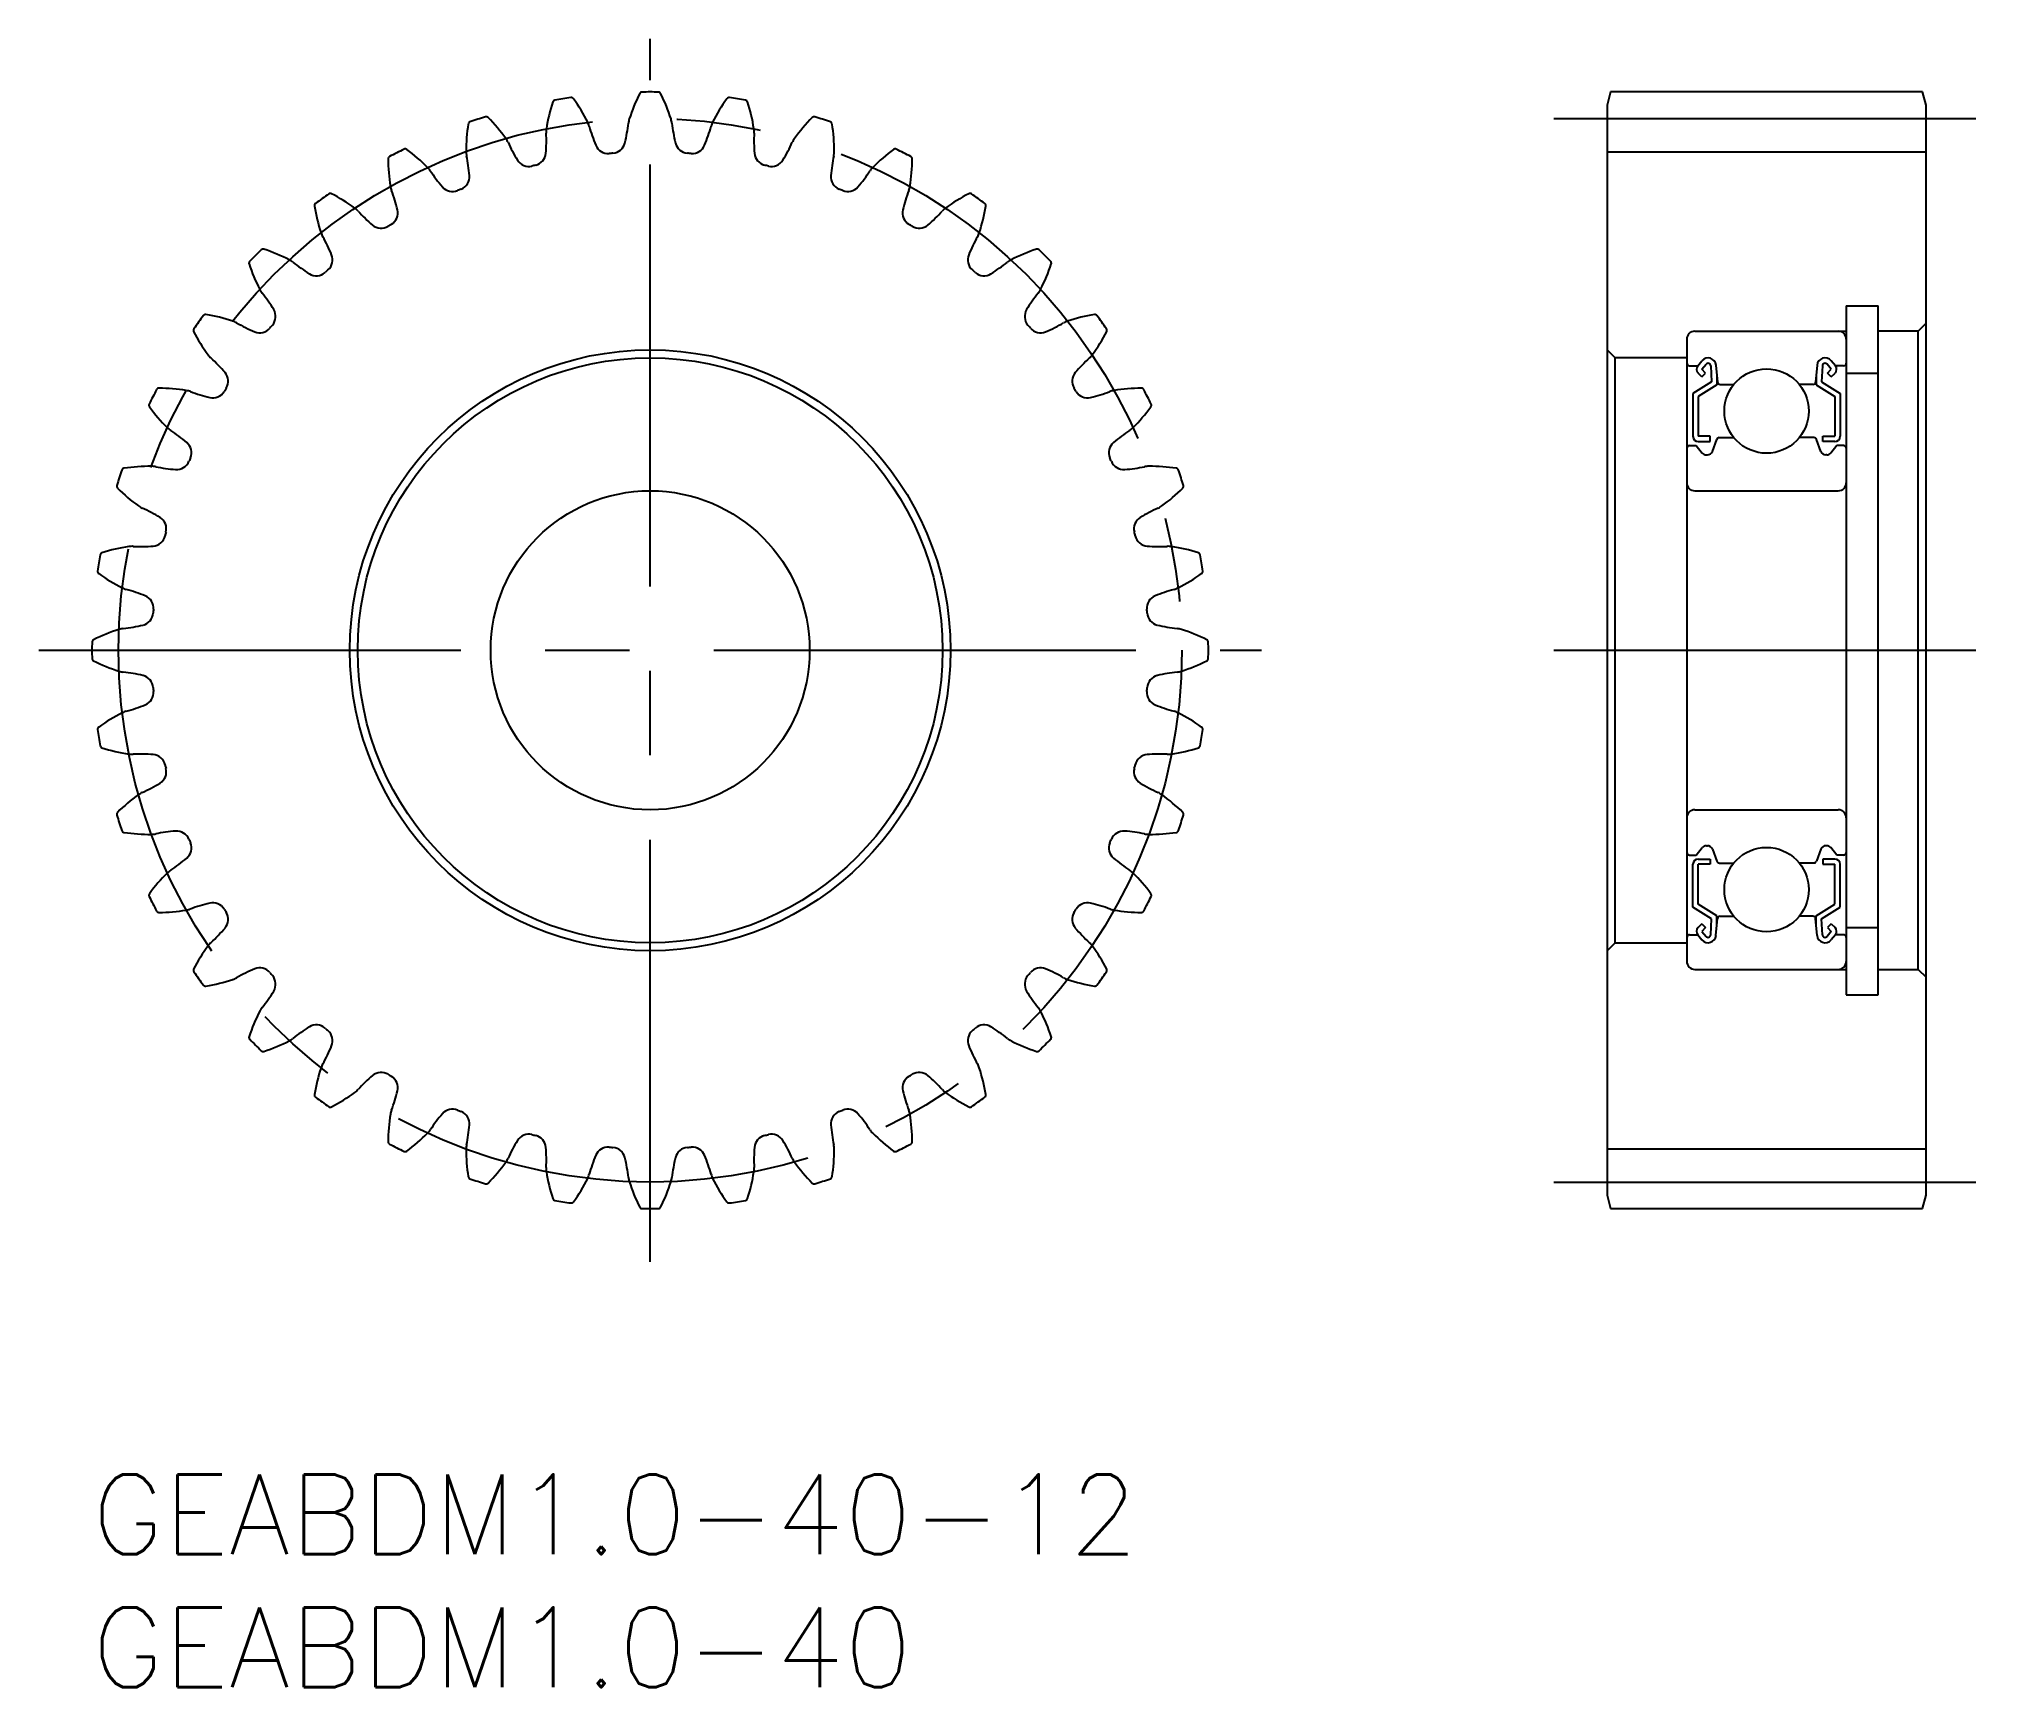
# Model space of a CAD drawing. Extents: x -2 to 71, y -8 to 54.
import ezdxf

# ---------------------------------------------------------------- set-up
doc = ezdxf.new("R2010")
doc.units = 0
doc.header["$LTSCALE"] = 0.5
doc.linetypes.add('CENTER', pattern=[50.8, 31.75, -6.35, 6.35, -6.35])
for name, color, linetype in [('MSM_CENTER', 1, 'CENTER'), ('MSM_CONTINUOUS', 7, 'CONTINUOUS'), ('MSM_PART_NUMBER', 7, 'CONTINUOUS')]:
    doc.layers.add(name, color=color, linetype=linetype)
doc.styles.get("Standard").update_dxf_attribs({"font": 'txt.shx', "height": 1, "bigfont": 'bigfont.shx'})

# ---------------------------------------------------------------- blocks, each defined once
blk = doc.blocks.new('*U3')
at = {"layer": 'MSM_PART_NUMBER'}
blk.add_text('GEABDM1.0-40', height=3, dxfattribs=at).set_placement((0, -8))
blk = doc.blocks.new('*U4')
at = {"layer": 'MSM_PART_NUMBER'}
blk.add_text('GEABDM1.0-40-12', height=3, dxfattribs=at).set_placement((0, -3))

msp = doc.modelspace()

# ---------------------------------------------------------------- linework, layer by layer
at = {"layer": 'MSM_CENTER'}
for p, q in [((21, 8), (21, 54)), ((55, 51), (71, 51)), ((-2, 31), (44, 31)), ((55, 31), (71, 31)), ((55, 11), (71, 11))]:
    msp.add_line(p, q, dxfattribs=at)
msp.add_circle((21, 31), 20, dxfattribs=at)
at = {"layer": 'MSM_CONTINUOUS'}
for p, q in [((57.134, 52), (57, 51.5)), ((68.866, 52), (57.134, 52)), ((69, 51.5), (68.866, 52)), ((57, 51.5), (57, 10.5)), ((69, 10.5), (69, 51.5)), ((57, 49.75), (69, 49.75)), ((66, 43.953), (66, 18.047)), ((66, 43.953), (67.2, 43.953)), ((67.2, 18.047), (67.2, 43.953)), ((69, 43.3), (68.7, 43)), ((60, 42.7), (60, 19.3)), ((60.3, 43), (66, 43)), ((68.7, 43), (67.2, 43)), ((68.7, 19), (68.7, 43)), ((57.3, 42), (57, 42.3)), ((60, 42), (57.3, 42)), ((57.3, 20), (57.3, 42)), ((60.1, 41.7), (60.41, 41.7)), ((60.41, 41.7), (60.57, 41.89)), ((60.563, 41.571), (60.723, 41.761)), ((60.899, 41.702), (60.932, 41.098)), ((61.098, 41.723), (61.153, 41.091)), ((64.902, 41.723), (64.847, 41.091)), ((65.101, 41.702), (65.068, 41.098)), ((65.437, 41.571), (65.277, 41.761)), ((65.59, 41.7), (65.43, 41.89)), ((65.9, 41.7), (65.59, 41.7)), ((60.932, 41.098), (60.232, 40.661)), ((60.563, 41.289), (60.422, 41.43)), ((61.132, 40.987), (60.432, 40.55)), ((60.705, 41.43), (60.563, 41.571)), ((60.563, 41.289), (60.705, 41.43)), ((61.132, 41.334), (61.132, 40.987)), ((61.253, 41), (61.767, 41)), ((64.747, 41), (64.233, 41)), ((64.868, 41.334), (64.868, 40.987)), ((64.868, 40.987), (65.568, 40.55)), ((65.068, 41.098), (65.768, 40.661)), ((65.295, 41.43), (65.437, 41.571)), ((65.437, 41.289), (65.295, 41.43)), ((65.437, 41.289), (65.578, 41.43)), ((66, 41.421), (67.2, 41.421)), ((60.232, 40.661), (60.232, 39.05)), ((60.432, 40.55), (60.432, 39.05)), ((65.568, 40.55), (65.568, 39.05)), ((65.768, 40.661), (65.768, 39.05)), ((60.1, 38.7), (60.35, 38.7)), ((60.35, 38.7), (60.584, 38.421)), ((60.882, 39.05), (60.432, 39.05)), ((60.432, 38.85), (60.882, 38.85)), ((60.882, 38.85), (60.882, 39.05)), ((60.961, 38.482), (61.125, 38.934)), ((61.219, 39), (61.767, 39)), ((64.781, 39), (64.233, 39)), ((65.039, 38.482), (64.875, 38.934)), ((65.118, 38.85), (65.118, 39.05)), ((65.118, 39.05), (65.568, 39.05)), ((65.568, 38.85), (65.118, 38.85)), ((65.65, 38.7), (65.416, 38.421)), ((65.9, 38.7), (65.65, 38.7)), ((60.737, 38.35), (60.773, 38.35)), ((65.263, 38.35), (65.227, 38.35)), ((60.3, 37), (65.7, 37)), ((60.3, 25), (65.7, 25)), ((60.35, 23.3), (60.584, 23.579)), ((60.737, 23.65), (60.773, 23.65)), ((60.961, 23.518), (61.125, 23.066)), ((65.039, 23.518), (64.875, 23.066)), ((65.263, 23.65), (65.227, 23.65)), ((65.65, 23.3), (65.416, 23.579)), ((60.1, 23.3), (60.35, 23.3)), ((60.232, 21.339), (60.232, 22.95)), ((60.432, 23.15), (60.882, 23.15)), ((60.432, 21.45), (60.432, 22.95)), ((60.882, 22.95), (60.432, 22.95)), ((60.545, 23.15), (60.545, 23.15)), ((60.657, 23.15), (60.657, 23.15)), ((60.882, 23.15), (60.882, 22.95)), ((61.219, 23), (61.767, 23)), ((64.781, 23), (64.233, 23)), ((65.568, 23.15), (65.118, 23.15)), ((65.118, 23.15), (65.118, 22.95)), ((65.118, 22.95), (65.568, 22.95)), ((65.568, 21.45), (65.568, 22.95)), ((65.9, 23.3), (65.65, 23.3)), ((65.768, 21.339), (65.768, 22.95)), ((60.932, 20.902), (60.232, 21.339)), ((61.132, 21.013), (60.432, 21.45)), ((64.868, 21.013), (65.568, 21.45)), ((65.068, 20.902), (65.768, 21.339)), ((60.563, 20.711), (60.422, 20.57)), ((60.563, 20.711), (60.705, 20.57)), ((60.705, 20.57), (60.563, 20.429)), ((60.899, 20.298), (60.932, 20.902)), ((61.098, 20.277), (61.153, 20.909)), ((61.132, 20.666), (61.132, 21.013)), ((61.253, 21), (61.767, 21)), ((64.747, 21), (64.233, 21)), ((64.902, 20.277), (64.847, 20.909)), ((64.868, 20.666), (64.868, 21.013)), ((65.101, 20.298), (65.068, 20.902)), ((65.437, 20.711), (65.295, 20.57)), ((65.295, 20.57), (65.437, 20.429)), ((65.437, 20.711), (65.578, 20.57)), ((66, 20.579), (67.2, 20.579)), ((57, 19.7), (57.3, 20)), ((57.3, 20), (60, 20)), ((60.1, 20.3), (60.41, 20.3)), ((60.41, 20.3), (60.57, 20.11)), ((60.563, 20.429), (60.723, 20.239)), ((65.437, 20.429), (65.277, 20.239)), ((65.59, 20.3), (65.43, 20.11)), ((65.9, 20.3), (65.59, 20.3)), ((60.3, 19), (66, 19)), ((67.2, 19), (68.7, 19)), ((68.7, 19), (69, 18.7)), ((66, 18.047), (67.2, 18.047)), ((57, 12.25), (69, 12.25)), ((57, 10.5), (57.134, 10)), ((68.866, 10), (69, 10.5)), ((57.134, 10), (68.866, 10))]:
    msp.add_line(p, q, dxfattribs=at)
for centre, radius in [((21, 31), 11.3), ((21, 31), 11), ((63, 40), 1.587), ((21, 31), 6), ((63, 22), 1.587)]:
    msp.add_circle(centre, radius, dxfattribs=at)
for centre, radius, start, end in [((26.564, 48.952), 6.667, 153.34788, 162.25), ((20.695, 51.898), 0.1, 90.83569, 153.34788), ((21, 31), 21, 89.16431, 90.83569), ((21.305, 51.898), 0.1, 26.65211, 89.16431), ((15.436, 48.952), 6.667, 17.75, 26.65212), ((23.687, 49.602), 6.667, 162.34788, 171.25), ((17.43, 51.593), 0.1, 99.83564, 162.34788), ((21, 31), 21, 98.16431, 99.83569), ((18.032, 51.688), 0.1, 35.65209, 98.16431), ((12.696, 47.861), 6.667, 26.75, 35.65212), ((29.304, 47.861), 6.667, 144.34788, 153.25), ((23.968, 51.688), 0.1, 81.8357, 144.34788), ((21, 31), 21, 80.16431, 81.83569), ((24.57, 51.593), 0.1, 17.65211, 80.16431), ((18.313, 49.602), 6.667, 8.75, 17.65212), ((20.744, 49.793), 6.667, 171.34788, 180.25), ((14.252, 50.781), 0.1, 108.83564, 171.34788), ((21, 31), 21, 107.16431, 108.83569), ((14.832, 50.969), 0.1, 44.65209, 107.16431), ((10.161, 46.354), 6.667, 35.75, 44.65212), ((10.942, 50.173), 6.154, 355.5594, 2.59872), ((17.913, 50.49), 0.824, 171.24999, 182.64884), ((17.913, 50.49), 0.824, 15.35116, 26.75), ((24.641, 52.343), 6.154, 195.40128, 202.4406), ((14.065, 51.511), 6.154, 346.5594, 353.59872), ((21, 50.733), 0.824, 162.25, 173.64884), ((21, 50.733), 0.824, 6.35116, 17.75), ((27.935, 51.511), 6.154, 186.40128, 193.4406), ((17.359, 52.343), 6.154, 337.5594, 344.59872), ((24.087, 50.49), 0.824, 153.25, 164.64884), ((24.087, 50.49), 0.824, 357.35116, 8.75), ((31.058, 50.173), 6.154, 177.40128, 184.4406), ((31.839, 46.354), 6.667, 135.34788, 144.25), ((27.168, 50.969), 0.1, 72.83568, 135.34788), ((21, 31), 21, 71.16431, 72.83569), ((27.748, 50.781), 0.1, 8.65212, 71.16431), ((21.256, 49.793), 6.667, 359.75, 8.65212), ((21, 31), 21, 116.16431, 117.83569), ((11.784, 49.758), 0.1, 53.65209, 116.16431), ((7.892, 44.469), 6.667, 44.75, 53.65212), ((14.902, 49.767), 0.824, 180.24999, 191.64884), ((14.902, 49.767), 0.824, 24.35116, 35.74999), ((21.257, 52.65), 6.154, 204.40128, 211.4406), ((16.579, 49.735), 0.5, 283.27769, 355.5594), ((19.415, 50.185), 0.5, 202.4406, 274.72231), ((21, 31), 18.75, 94.27769, 94.72231), ((19.564, 50.196), 0.5, 274.27769, 346.5594), ((22.436, 50.196), 0.5, 193.4406, 265.72231), ((21, 31), 18.75, 85.27769, 85.72231), ((22.585, 50.185), 0.5, 265.27769, 337.5594), ((25.421, 49.735), 0.5, 184.4406, 256.72231), ((20.743, 52.65), 6.154, 328.5594, 335.59872), ((27.098, 49.767), 0.824, 144.25, 155.64884), ((27.098, 49.767), 0.824, 348.35116, 359.75), ((34.108, 44.469), 6.667, 126.34788, 135.25), ((30.216, 49.758), 0.1, 63.8357, 126.34788), ((21, 31), 21, 62.16431, 63.83569), ((11.241, 49.482), 0.1, 117.83564, 180.34788), ((17.808, 49.522), 6.667, 180.34788, 189.25), ((12.041, 48.582), 0.824, 33.35116, 44.75), ((17.867, 52.423), 6.154, 213.40128, 220.4406), ((8.066, 48.364), 6.154, 4.5594, 11.59872), ((16.434, 49.701), 0.5, 211.4406, 283.72231), ((21, 31), 18.75, 103.27769, 103.72231), ((21, 31), 18.75, 76.27769, 76.72231), ((25.566, 49.701), 0.5, 256.27769, 328.5594), ((33.934, 48.364), 6.154, 168.40128, 175.4406), ((24.133, 52.423), 6.154, 319.5594, 326.59872), ((29.959, 48.582), 0.824, 135.25, 146.64884), ((24.192, 49.522), 6.667, 350.75, 359.65212), ((30.759, 49.482), 0.1, 359.65211, 62.16431), ((8.963, 48.086), 0.1, 62.65209, 125.16431), ((12.041, 48.582), 0.824, 189.24999, 200.64884), ((5.509, 46.127), 6.154, 13.5594, 20.59872), ((13.564, 48.756), 0.5, 220.4406, 292.72231), ((21, 31), 18.75, 112.27769, 112.72231), ((13.702, 48.813), 0.5, 292.27769, 4.5594), ((28.298, 48.813), 0.5, 175.4406, 247.72231), ((21, 31), 18.75, 67.27769, 67.72231), ((28.436, 48.756), 0.5, 247.27769, 319.5594), ((36.491, 46.127), 6.154, 159.40128, 166.4406), ((29.959, 48.582), 0.824, 339.35116, 350.75), ((33.037, 48.086), 0.1, 54.83568, 117.34788), ((8.47, 47.727), 0.1, 126.83564, 189.34795), ((14.949, 48.794), 6.667, 189.34788, 198.25), ((21, 31), 21, 125.16431, 126.83569), ((5.947, 42.253), 6.667, 53.75, 62.65212), ((9.401, 46.965), 0.824, 42.35116, 53.74999), ((14.555, 51.67), 6.154, 222.40128, 229.4406), ((11.006, 47.452), 0.5, 301.27769, 13.5594), ((30.994, 47.452), 0.5, 166.4406, 238.72231), ((27.445, 51.67), 6.154, 310.5594, 317.59872), ((32.599, 46.965), 0.824, 126.25, 137.64884), ((36.053, 42.253), 6.667, 117.34788, 126.25), ((21, 31), 21, 53.16431, 54.83569), ((27.051, 48.794), 6.667, 341.75, 350.65212), ((33.53, 47.727), 0.1, 350.65211, 53.16431), ((10.878, 47.374), 0.5, 229.4406, 301.72231), ((21, 31), 18.75, 121.27769, 121.72231), ((21, 31), 18.75, 58.27769, 58.72231), ((31.122, 47.374), 0.5, 238.27769, 310.5594), ((21, 31), 21, 134.16431, 135.83569), ((6.439, 45.993), 0.1, 71.65209, 134.16431), ((4.371, 39.76), 6.667, 62.75, 71.65212), ((9.401, 46.965), 0.824, 198.24999, 209.64884), ((3.334, 43.517), 6.154, 22.5594, 29.59872), ((38.666, 43.517), 6.154, 150.40128, 157.4406), ((32.599, 46.965), 0.824, 330.35116, 341.75), ((37.629, 39.76), 6.667, 108.34788, 117.25), ((35.561, 45.993), 0.1, 45.83567, 108.34795), ((21, 31), 21, 44.16431, 45.83569), ((6.007, 45.561), 0.1, 135.83564, 198.34788), ((12.24, 47.629), 6.667, 198.34788, 207.25), ((7.046, 44.954), 0.824, 51.35116, 62.74999), ((11.401, 50.407), 6.154, 231.40128, 238.4406), ((21, 31), 18.75, 130.27769, 130.72231), ((8.555, 45.686), 0.5, 310.27769, 22.5594), ((33.445, 45.686), 0.5, 157.4406, 229.72231), ((21, 31), 18.75, 49.27769, 49.72231), ((30.599, 50.407), 6.154, 301.5594, 308.59872), ((34.954, 44.954), 0.824, 117.25, 128.64884), ((29.76, 47.629), 6.667, 332.75, 341.65212), ((35.993, 45.561), 0.1, 341.65211, 44.16431), ((7.046, 44.954), 0.824, 207.24999, 218.64884), ((8.441, 45.589), 0.5, 238.4406, 310.72231), ((33.559, 45.589), 0.5, 229.27769, 301.5594), ((34.954, 44.954), 0.824, 321.35116, 332.75), ((1.593, 40.599), 6.154, 31.5594, 38.59872), ((6.411, 43.559), 0.5, 319.27769, 31.5594), ((35.589, 43.559), 0.5, 148.4406, 220.72231), ((40.407, 40.599), 6.154, 141.40128, 148.4406), ((3.914, 43.037), 0.1, 144.83564, 207.34795), ((21, 31), 21, 143.16431, 144.83569), ((4.273, 43.53), 0.1, 80.65209, 143.16431), ((3.206, 37.051), 6.667, 71.75, 80.65212), ((5.035, 42.599), 0.824, 60.35116, 71.75), ((8.483, 48.666), 6.154, 240.40128, 247.4406), ((6.314, 43.445), 0.5, 247.4406, 319.72231), ((21, 31), 18.75, 139.27769, 139.72231), ((21, 31), 18.75, 40.27769, 40.72231), ((35.686, 43.445), 0.5, 220.27769, 292.5594), ((33.517, 48.666), 6.154, 292.5594, 299.59872), ((36.965, 42.599), 0.824, 108.25, 119.64884), ((38.794, 37.051), 6.667, 99.34788, 108.25), ((37.727, 43.53), 0.1, 36.83567, 99.34788), ((21, 31), 21, 35.16431, 36.83569), ((38.086, 43.037), 0.1, 332.65212, 35.16431), ((9.747, 46.053), 6.667, 207.34788, 216.25), ((32.253, 46.053), 6.667, 323.75, 332.65212), ((60.3, 42.7), 0.3, 90, 180), ((65.7, 42.7), 0.3, 0, 90), ((5.035, 42.599), 0.824, 216.24999, 227.64884), ((0.33, 37.445), 6.154, 40.5594, 47.59872), ((41.67, 37.445), 6.154, 132.40128, 139.4406), ((36.965, 42.599), 0.824, 312.35116, 323.75), ((60.1, 41.8), 0.1, 180, 270), ((60.563, 41.572), 0.2, 139.9921, 224.99797), ((60.8, 41.697), 0.3, 4.93496, 139.9921), ((60.8, 41.697), 0.1, 3.08644, 139.96282), ((65.2, 41.697), 0.3, 40.0079, 175.06504), ((65.2, 41.697), 0.1, 40.03718, 176.91356), ((65.437, 41.572), 0.2, 315.00203, 40.0079), ((65.9, 41.8), 0.1, 270, 0), ((4.626, 41.122), 0.5, 328.27769, 40.5594), ((37.374, 41.122), 0.5, 139.4406, 211.72231), ((61.253, 41.1), 0.1, 184.93496, 269.99889), ((64.747, 41.1), 0.1, 270.00111, 355.06504), ((2.242, 40.216), 0.1, 153.83564, 216.34788), ((21, 31), 21, 152.16431, 153.83569), ((7.531, 44.108), 6.667, 216.34788, 225.25), ((2.518, 40.759), 0.1, 89.65209, 152.16431), ((2.478, 34.192), 6.667, 80.75, 89.65212), ((3.418, 39.959), 0.824, 69.35116, 80.74999), ((5.873, 46.491), 6.154, 249.40128, 256.4406), ((4.548, 40.994), 0.5, 256.4406, 328.72231), ((21, 31), 18.75, 148.27769, 148.72231), ((21, 31), 18.75, 31.27769, 31.72231), ((37.452, 40.994), 0.5, 211.27769, 283.5594), ((36.127, 46.491), 6.154, 283.5594, 290.59872), ((38.582, 39.959), 0.824, 99.25, 110.64884), ((39.522, 34.192), 6.667, 90.34788, 99.25), ((34.469, 44.108), 6.667, 314.75, 323.65212), ((39.482, 40.759), 0.1, 27.83567, 90.34788), ((21, 31), 21, 26.16431, 27.83569), ((39.758, 40.216), 0.1, 323.65211, 26.16431), ((3.418, 39.959), 0.824, 225.24999, 236.64884), ((-0.423, 34.133), 6.154, 49.5594, 56.59872), ((3.244, 38.436), 0.5, 337.27769, 49.5594), ((38.756, 38.436), 0.5, 130.4406, 202.72231), ((42.423, 34.133), 6.154, 123.40128, 130.4406), ((38.582, 39.959), 0.824, 303.35116, 314.75), ((60.1, 38.6), 0.1, 90, 180), ((60.432, 39.05), 0.2, 180, 270), ((61.219, 38.9), 0.1, 89.99895, 160.05843), ((64.781, 38.9), 0.1, 19.94157, 90.00105), ((65.568, 39.05), 0.2, 270, 0), ((65.9, 38.6), 0.1, 0, 90), ((3.187, 38.298), 0.5, 265.4406, 337.72231), ((21, 31), 18.75, 157.27769, 157.72231), ((21, 31), 18.75, 22.27769, 22.72231), ((38.813, 38.298), 0.5, 202.27769, 274.5594), ((60.737, 38.55), 0.2, 219.98626, 270), ((60.773, 38.55), 0.2, 270, 340.05843), ((65.227, 38.55), 0.2, 199.94157, 270), ((65.263, 38.55), 0.2, 270, 320.01374), ((21, 31), 21, 161.16431, 162.83569), ((1.219, 37.748), 0.1, 98.65209, 161.16431), ((2.207, 31.256), 6.667, 89.75, 98.65212), ((2.233, 37.098), 0.824, 78.35116, 89.74999), ((3.636, 43.934), 6.154, 258.40128, 265.4406), ((38.364, 43.934), 6.154, 274.5594, 281.59872), ((39.767, 37.098), 0.824, 90.25, 101.64884), ((39.793, 31.256), 6.667, 81.34788, 90.25), ((40.781, 37.748), 0.1, 18.83567, 81.34788), ((21, 31), 21, 17.16431, 18.83569), ((60.3, 37.3), 0.3, 180, 270), ((65.7, 37.3), 0.3, 270, 0), ((1.031, 37.168), 0.1, 162.83564, 225.34795), ((5.646, 41.839), 6.667, 225.34788, 234.25), ((36.354, 41.839), 6.667, 305.75, 314.65212), ((40.969, 37.168), 0.1, 314.6521, 17.16431), ((2.233, 37.098), 0.824, 234.24999, 245.64884), ((-0.65, 30.743), 6.154, 58.5594, 65.59872), ((2.299, 35.566), 0.5, 346.27769, 58.5594), ((39.701, 35.566), 0.5, 121.4406, 193.72231), ((42.65, 30.743), 6.154, 114.40128, 121.4406), ((39.767, 37.098), 0.824, 294.35116, 305.75), ((2.265, 35.421), 0.5, 274.4406, 346.72231), ((21, 31), 18.75, 166.27769, 166.72231), ((21, 31), 18.75, 13.27769, 13.72231), ((39.735, 35.421), 0.5, 193.27769, 265.5594), ((21, 31), 21, 170.16431, 171.83569), ((0.407, 34.57), 0.1, 107.65209, 170.16431), ((2.398, 28.313), 6.667, 98.75, 107.65212), ((1.51, 34.087), 0.824, 87.35116, 98.75), ((1.827, 41.058), 6.154, 267.40128, 274.4406), ((40.173, 41.058), 6.154, 265.5594, 272.59872), ((40.49, 34.087), 0.824, 81.25, 92.64884), ((39.602, 28.313), 6.667, 72.34788, 81.25), ((41.593, 34.57), 0.1, 9.83566, 72.34788), ((21, 31), 21, 8.16431, 9.83569), ((0.312, 33.968), 0.1, 171.83564, 234.34795), ((4.139, 39.304), 6.667, 234.34788, 243.25), ((37.861, 39.304), 6.667, 296.75, 305.65212), ((41.688, 33.968), 0.1, 305.65211, 8.16431), ((1.51, 34.087), 0.824, 243.24999, 254.64884), ((-0.343, 27.359), 6.154, 67.5594, 74.59872), ((1.815, 32.585), 0.5, 355.27769, 67.5594), ((40.185, 32.585), 0.5, 112.4406, 184.72231), ((42.343, 27.359), 6.154, 105.40128, 112.4406), ((40.49, 34.087), 0.824, 285.35116, 296.75), ((1.804, 32.436), 0.5, 283.4406, 355.72231), ((21, 31), 18.75, 175.27769, 175.72231), ((21, 31), 18.75, 4.27769, 4.72231), ((40.196, 32.436), 0.5, 184.27769, 256.5594), ((0.102, 31.305), 0.1, 116.65209, 179.16431), ((3.048, 25.436), 6.667, 107.75, 116.65212), ((1.267, 31), 0.824, 96.35116, 107.74999), ((0.489, 37.935), 6.154, 276.40128, 283.4406), ((41.511, 37.935), 6.154, 256.5594, 263.59872), ((40.733, 31), 0.824, 72.25, 83.64884), ((38.952, 25.436), 6.667, 63.34788, 72.25), ((41.898, 31.305), 0.1, 0.83566, 63.34788), ((21, 31), 21, 179.16431, 180.83569), ((0.102, 30.695), 0.1, 180.83564, 243.34788), ((41.898, 30.695), 0.1, 296.6521, 359.16431), ((21, 31), 21, 359.16431, 0.83569), ((3.048, 36.564), 6.667, 243.34788, 252.25), ((1.267, 31), 0.824, 252.24999, 263.64884), ((0.489, 24.065), 6.154, 76.5594, 83.59872), ((1.804, 29.564), 0.5, 4.27769, 76.5594), ((40.196, 29.564), 0.5, 103.4406, 175.72231), ((41.511, 24.065), 6.154, 96.40128, 103.4406), ((40.733, 31), 0.824, 276.35116, 287.75), ((38.952, 36.564), 6.667, 287.75, 296.65212), ((1.815, 29.415), 0.5, 292.4406, 4.72231), ((21, 31), 18.75, 184.27769, 184.72231), ((40.185, 29.415), 0.5, 175.27769, 247.5594), ((21, 31), 18.75, 355.27769, 355.72231), ((4.139, 22.696), 6.667, 116.75, 125.65212), ((1.51, 27.913), 0.824, 105.35116, 116.75), ((-0.343, 34.641), 6.154, 285.40128, 292.4406), ((42.343, 34.641), 6.154, 247.5594, 254.59872), ((40.49, 27.913), 0.824, 63.25, 74.64884), ((37.861, 22.696), 6.667, 54.34788, 63.25), ((0.312, 28.032), 0.1, 125.65209, 188.16431), ((21, 31), 21, 188.16431, 189.83569), ((21, 31), 21, 350.16431, 351.83569), ((41.688, 28.032), 0.1, 351.83566, 54.34788), ((0.407, 27.43), 0.1, 189.83564, 252.34788), ((2.398, 33.687), 6.667, 252.34788, 261.25), ((1.51, 27.913), 0.824, 261.24999, 272.64884), ((1.827, 20.942), 6.154, 85.5594, 92.59872), ((2.265, 26.579), 0.5, 13.27769, 85.5594), ((39.735, 26.579), 0.5, 94.4406, 166.72231), ((40.173, 20.942), 6.154, 87.40128, 94.4406), ((40.49, 27.913), 0.824, 267.35116, 278.75), ((39.602, 33.687), 6.667, 278.75, 287.65212), ((41.593, 27.43), 0.1, 287.6521, 350.16431), ((2.299, 26.434), 0.5, 301.4406, 13.72231), ((21, 31), 18.75, 193.27769, 193.72231), ((39.701, 26.434), 0.5, 166.27769, 238.5594), ((21, 31), 18.75, 346.27769, 346.72231), ((5.646, 20.161), 6.667, 125.75, 134.65212), ((2.233, 24.902), 0.824, 114.35116, 125.74999), ((-0.65, 31.257), 6.154, 294.40128, 301.4406), ((42.65, 31.257), 6.154, 238.5594, 245.59872), ((39.767, 24.902), 0.824, 54.25, 65.64884), ((36.354, 20.161), 6.667, 45.34788, 54.25), ((1.031, 24.832), 0.1, 134.65209, 197.16431), ((40.969, 24.832), 0.1, 342.83566, 45.34795), ((60.3, 24.7), 0.3, 90, 180), ((65.7, 24.7), 0.3, 0, 90), ((21, 31), 21, 197.16431, 198.83569), ((1.219, 24.252), 0.1, 198.83565, 261.34788), ((2.207, 30.744), 6.667, 261.34788, 270.25), ((2.233, 24.902), 0.824, 270.24999, 281.64884), ((3.636, 18.066), 6.154, 94.5594, 101.59872), ((3.187, 23.702), 0.5, 22.27769, 94.5594), ((38.813, 23.702), 0.5, 85.4406, 157.72231), ((38.364, 18.066), 6.154, 78.40128, 85.4406), ((39.767, 24.902), 0.824, 258.35116, 269.75), ((39.793, 30.744), 6.667, 269.75, 278.65212), ((40.781, 24.252), 0.1, 278.6521, 341.16431), ((21, 31), 21, 341.16431, 342.83569), ((3.244, 23.564), 0.5, 310.4406, 22.72231), ((21, 31), 18.75, 202.27769, 202.72231), ((38.756, 23.564), 0.5, 157.27769, 229.5594), ((21, 31), 18.75, 337.27769, 337.72231), ((60.1, 23.4), 0.1, 180, 270), ((60.737, 23.45), 0.2, 90, 140.01374), ((60.773, 23.45), 0.2, 19.94157, 90), ((65.227, 23.45), 0.2, 90, 160.05843), ((65.263, 23.45), 0.2, 39.98626, 90), ((65.9, 23.4), 0.1, 270, 0), ((3.418, 22.041), 0.824, 123.35116, 134.74999), ((-0.423, 27.867), 6.154, 303.40128, 310.4406), ((42.423, 27.867), 6.154, 229.5594, 236.59872), ((38.582, 22.041), 0.824, 45.25, 56.64884), ((60.432, 22.95), 0.2, 90, 180), ((61.219, 23.1), 0.1, 199.94157, 270.00105), ((64.781, 23.1), 0.1, 269.99895, 340.05843), ((65.568, 22.95), 0.2, 0, 90), ((7.531, 17.892), 6.667, 134.75, 143.65212), ((34.469, 17.892), 6.667, 36.34788, 45.25), ((2.242, 21.784), 0.1, 143.65209, 206.16431), ((21, 31), 21, 206.16431, 207.83569), ((2.518, 21.241), 0.1, 207.83565, 270.34788), ((2.478, 27.808), 6.667, 270.34788, 279.25), ((3.418, 22.041), 0.824, 279.24999, 290.64884), ((5.873, 15.509), 6.154, 103.5594, 110.59872), ((4.548, 21.006), 0.5, 31.27769, 103.5594), ((21, 31), 18.75, 211.27769, 211.72231), ((21, 31), 18.75, 328.27769, 328.72231), ((37.452, 21.006), 0.5, 76.4406, 148.72231), ((36.127, 15.509), 6.154, 69.40128, 76.4406), ((38.582, 22.041), 0.824, 249.35116, 260.75), ((39.522, 27.808), 6.667, 260.75, 269.65212), ((39.482, 21.241), 0.1, 269.6521, 332.16431), ((21, 31), 21, 332.16431, 333.83569), ((39.758, 21.784), 0.1, 333.83566, 36.34788), ((0.33, 24.555), 6.154, 312.40128, 319.4406), ((4.626, 20.878), 0.5, 319.4406, 31.72231), ((37.374, 20.878), 0.5, 148.27769, 220.5594), ((41.67, 24.555), 6.154, 220.5594, 227.59872), ((60.563, 20.428), 0.2, 135.00203, 220.0079), ((61.253, 20.9), 0.1, 90.00111, 175.06504), ((64.747, 20.9), 0.1, 4.93496, 89.99889), ((65.437, 20.428), 0.2, 319.9921, 44.99797), ((9.747, 15.947), 6.667, 143.75, 152.65212), ((5.035, 19.401), 0.824, 132.35116, 143.74999), ((36.965, 19.401), 0.824, 36.25, 47.64884), ((32.253, 15.947), 6.667, 27.34788, 36.25), ((60.1, 20.2), 0.1, 90, 180), ((60.8, 20.303), 0.3, 220.0079, 355.06504), ((60.8, 20.303), 0.1, 220.03718, 356.91356), ((65.2, 20.303), 0.3, 184.93496, 319.9921), ((65.2, 20.303), 0.1, 183.08644, 319.96282), ((65.9, 20.2), 0.1, 0, 90), ((3.914, 18.963), 0.1, 152.65209, 215.16431), ((8.483, 13.334), 6.154, 112.5594, 119.59872), ((6.314, 18.555), 0.5, 40.27769, 112.5594), ((35.686, 18.555), 0.5, 67.4406, 139.72231), ((33.517, 13.334), 6.154, 60.40128, 67.4406), ((38.086, 18.963), 0.1, 324.83566, 27.34795), ((60.3, 19.3), 0.3, 180, 270), ((65.7, 19.3), 0.3, 270, 0), ((21, 31), 21, 215.16431, 216.83569), ((4.273, 18.47), 0.1, 216.83565, 279.34788), ((3.206, 24.949), 6.667, 279.34788, 288.25), ((5.035, 19.401), 0.824, 288.24999, 299.64884), ((21, 31), 18.75, 220.27769, 220.72231), ((6.411, 18.441), 0.5, 328.4406, 40.72231), ((35.589, 18.441), 0.5, 139.27769, 211.5594), ((21, 31), 18.75, 319.27769, 319.72231), ((36.965, 19.401), 0.824, 240.35116, 251.75), ((38.794, 24.949), 6.667, 251.75, 260.65212), ((37.727, 18.47), 0.1, 260.6521, 323.16431), ((21, 31), 21, 323.16431, 324.83569), ((7.046, 17.046), 0.824, 141.35116, 152.75), ((1.593, 21.401), 6.154, 321.40128, 328.4406), ((40.407, 21.401), 6.154, 211.5594, 218.59872), ((34.954, 17.046), 0.824, 27.24999, 38.64884), ((12.24, 14.371), 6.667, 152.75, 161.65212), ((11.401, 11.593), 6.154, 121.5594, 128.59872), ((8.441, 16.411), 0.5, 49.27769, 121.5594), ((33.559, 16.411), 0.5, 58.4406, 130.72231), ((30.599, 11.593), 6.154, 51.40128, 58.4406), ((29.76, 14.371), 6.667, 18.34788, 27.25), ((6.007, 16.439), 0.1, 161.6521, 224.16431), ((21, 31), 21, 224.16431, 225.83569), ((4.371, 22.24), 6.667, 288.34788, 297.25), ((7.046, 17.046), 0.824, 297.24999, 308.64884), ((3.334, 18.483), 6.154, 330.40128, 337.4406), ((21, 31), 18.75, 229.27769, 229.72231), ((8.555, 16.314), 0.5, 337.4406, 49.72231), ((33.445, 16.314), 0.5, 130.27769, 202.5594), ((38.666, 18.483), 6.154, 202.5594, 209.59872), ((21, 31), 18.75, 310.27769, 310.72231), ((34.954, 17.046), 0.824, 231.35116, 242.74999), ((37.629, 22.24), 6.667, 242.75, 251.65212), ((21, 31), 21, 314.16431, 315.83569), ((35.993, 16.439), 0.1, 315.83566, 18.34795), ((6.439, 16.007), 0.1, 225.83564, 288.34788), ((9.401, 15.035), 0.824, 150.35116, 161.74999), ((32.599, 15.035), 0.824, 18.24999, 29.64884), ((35.561, 16.007), 0.1, 251.6521, 314.16431), ((14.949, 13.206), 6.667, 161.75, 170.65212), ((14.555, 10.33), 6.154, 130.5594, 137.59872), ((10.878, 14.626), 0.5, 58.27769, 130.5594), ((21, 31), 18.75, 238.27769, 238.72231), ((11.006, 14.548), 0.5, 346.4406, 58.72231), ((30.994, 14.548), 0.5, 121.27769, 193.5594), ((21, 31), 18.75, 301.27769, 301.72231), ((31.122, 14.626), 0.5, 49.4406, 121.72231), ((27.445, 10.33), 6.154, 42.40128, 49.4406), ((27.051, 13.206), 6.667, 9.34788, 18.25), ((8.47, 14.273), 0.1, 170.65209, 233.16431), ((21, 31), 21, 233.16431, 234.83569), ((5.947, 19.747), 6.667, 297.34788, 306.25), ((9.401, 15.035), 0.824, 306.24999, 317.64884), ((5.509, 15.873), 6.154, 339.40128, 346.4406), ((36.491, 15.873), 6.154, 193.5594, 200.59872), ((32.599, 15.035), 0.824, 222.35116, 233.74999), ((36.053, 19.747), 6.667, 233.75, 242.65212), ((21, 31), 21, 305.16431, 306.83569), ((33.53, 14.273), 0.1, 306.83565, 9.34795), ((8.963, 13.914), 0.1, 234.83565, 297.34795), ((17.808, 12.478), 6.667, 170.75, 179.65212), ((12.041, 13.418), 0.824, 159.35116, 170.74999), ((17.867, 9.577), 6.154, 139.5594, 146.59872), ((13.564, 13.244), 0.5, 67.27769, 139.5594), ((21, 31), 18.75, 247.27769, 247.72231), ((13.702, 13.187), 0.5, 355.4406, 67.72231), ((8.066, 13.636), 6.154, 348.40128, 355.4406), ((28.298, 13.187), 0.5, 112.27769, 184.5594), ((33.934, 13.636), 6.154, 184.5594, 191.59872), ((21, 31), 18.75, 292.27769, 292.72231), ((28.436, 13.244), 0.5, 40.4406, 112.72231), ((24.133, 9.577), 6.154, 33.40128, 40.4406), ((29.959, 13.418), 0.824, 9.24999, 20.64884), ((24.192, 12.478), 6.667, 0.34788, 9.25), ((33.037, 13.914), 0.1, 242.6521, 305.16431), ((11.241, 12.518), 0.1, 179.65209, 242.16431), ((21, 31), 21, 242.16431, 243.83569), ((7.892, 17.531), 6.667, 306.34788, 315.25), ((12.041, 13.418), 0.824, 315.24999, 326.64884), ((21.257, 9.35), 6.154, 148.5594, 155.59872), ((16.434, 12.299), 0.5, 76.27769, 148.5594), ((21, 31), 18.75, 256.27769, 256.72231), ((16.579, 12.265), 0.5, 4.4406, 76.72231), ((25.421, 12.265), 0.5, 103.27769, 175.5594), ((21, 31), 18.75, 283.27769, 283.72231), ((25.566, 12.299), 0.5, 31.4406, 103.72231), ((20.743, 9.35), 6.154, 24.40128, 31.4406), ((29.959, 13.418), 0.824, 213.35116, 224.75), ((34.108, 17.531), 6.667, 224.75, 233.65212), ((21, 31), 21, 296.16431, 297.83569), ((30.759, 12.518), 0.1, 297.83565, 0.34795), ((11.784, 12.242), 0.1, 243.83565, 306.34795), ((14.902, 12.233), 0.824, 168.35116, 179.75), ((20.744, 12.207), 6.667, 179.75, 188.65212), ((10.161, 15.646), 6.667, 315.34788, 324.25), ((14.902, 12.233), 0.824, 324.24999, 335.64884), ((10.942, 11.827), 6.154, 357.40128, 4.4406), ((24.641, 9.657), 6.154, 157.5594, 164.59872), ((19.415, 11.815), 0.5, 85.27769, 157.5594), ((21, 31), 18.75, 265.27769, 265.72231), ((19.564, 11.804), 0.5, 13.4406, 85.72231), ((14.065, 10.489), 6.154, 6.40128, 13.4406), ((27.935, 10.489), 6.154, 166.5594, 173.59872), ((22.436, 11.804), 0.5, 94.27769, 166.5594), ((21, 31), 18.75, 274.27769, 274.72231), ((22.585, 11.815), 0.5, 22.4406, 94.72231), ((17.359, 9.657), 6.154, 15.40128, 22.4406), ((31.058, 11.827), 6.154, 175.5594, 182.59872), ((27.098, 12.233), 0.824, 204.35116, 215.74999), ((31.839, 15.646), 6.667, 215.75, 224.65212), ((21.256, 12.207), 6.667, 351.34788, 0.25), ((27.098, 12.233), 0.824, 0.24999, 11.64884), ((30.216, 12.242), 0.1, 233.6521, 296.16431), ((14.252, 11.219), 0.1, 188.65209, 251.16431), ((21, 31), 21, 251.16431, 252.83569), ((14.832, 11.031), 0.1, 252.83565, 315.34795), ((17.913, 11.51), 0.824, 177.35116, 188.75), ((23.687, 12.398), 6.667, 188.75, 197.65212), ((12.696, 14.139), 6.667, 324.34788, 333.25), ((17.913, 11.51), 0.824, 333.24999, 344.64884), ((21, 11.267), 0.824, 186.35116, 197.74999), ((26.564, 13.048), 6.667, 197.75, 206.65212), ((15.436, 13.048), 6.667, 333.34788, 342.25), ((21, 11.267), 0.824, 342.24999, 353.64884), ((24.087, 11.51), 0.824, 195.35116, 206.74999), ((29.304, 14.139), 6.667, 206.75, 215.65212), ((18.313, 12.398), 6.667, 342.34788, 351.25), ((24.087, 11.51), 0.824, 351.24999, 2.64884), ((27.168, 11.031), 0.1, 224.65209, 287.16431), ((21, 31), 21, 287.16431, 288.83569), ((27.748, 11.219), 0.1, 288.83565, 351.34795), ((17.43, 10.407), 0.1, 197.65209, 260.16431), ((21, 31), 21, 260.16431, 261.83569), ((18.032, 10.312), 0.1, 261.83565, 324.34795), ((23.968, 10.312), 0.1, 215.6521, 278.16431), ((21, 31), 21, 278.16431, 279.83569), ((24.57, 10.407), 0.1, 279.83565, 342.34788), ((20.695, 10.102), 0.1, 206.65209, 269.16431), ((21, 31), 21, 269.16431, 270.83569), ((21.305, 10.102), 0.1, 270.83565, 333.34788)]:
    msp.add_arc(centre, radius, start, end, dxfattribs=at)

# ---------------------------------------------------------------- block references
for name in ['*U4', '*U3']:
    msp.add_blockref(name, (0, 0), dxfattribs=at)

doc.saveas('drawing.dxf')
